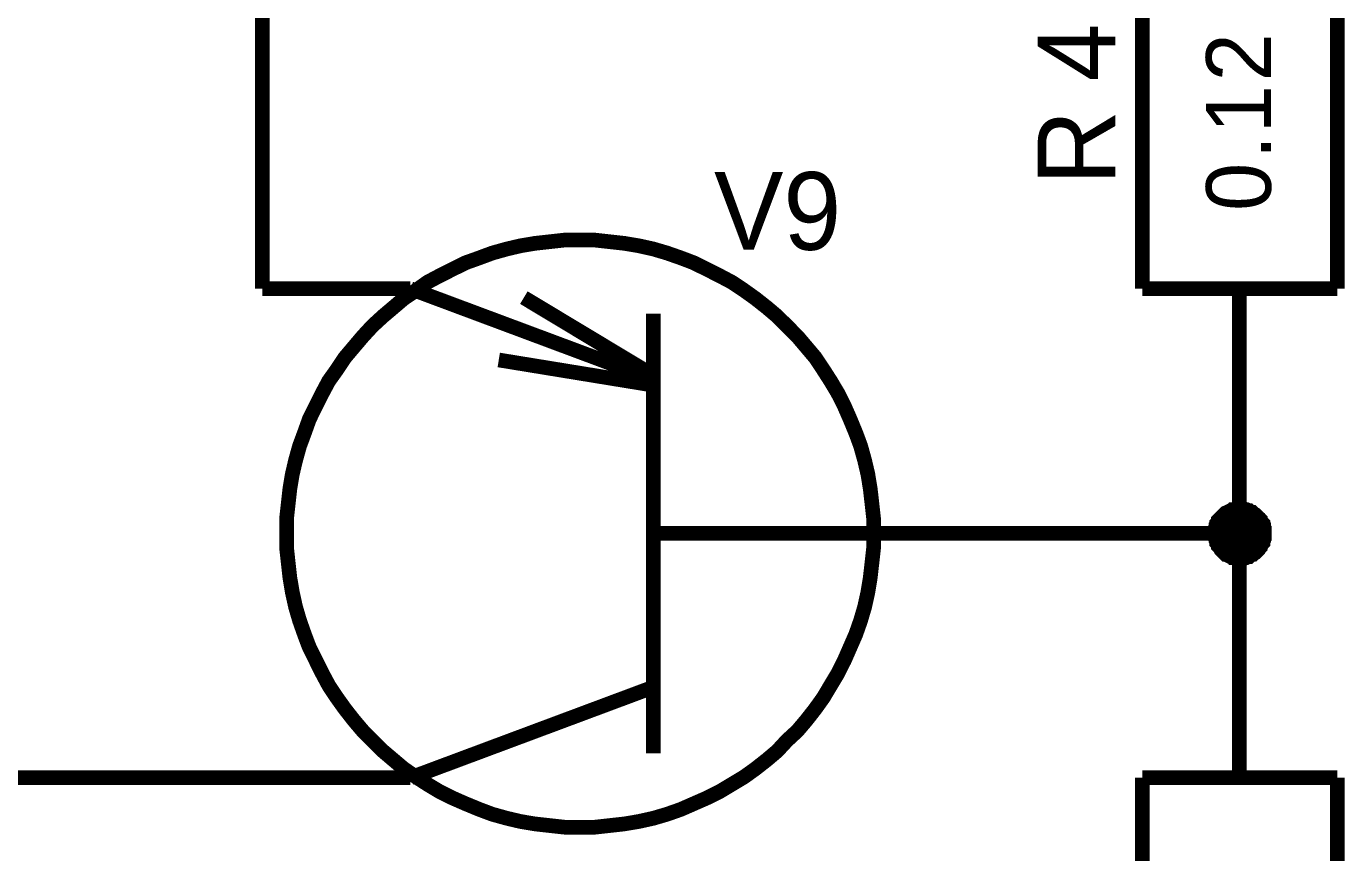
# Model space of a CAD drawing. Header units: millimetres. Extents: x 0 to 420, y 0 to 297.
# Drawn here: x 182.7 to 209.65, y 183.47 to 200.36 of the extents above; entities that cross this region are included whole.
import ezdxf

# ---------------------------------------------------------------- set-up
doc = ezdxf.new("R2010")
doc.units = ezdxf.units.MM
doc.layers.add('Sheet', color=255, linetype='Continuous')

msp = doc.modelspace()

# ---------------------------------------------------------------- linework, layer by layer
at = {"layer": 'Sheet'}
for points, const_width in [([(187.524, 194.997), (187.524, 210)], 0.3), ([(205.515, 194.997), (205.515, 204.999)], 0.3), ([(209.503, 194.997), (209.503, 204.999)], 0.3), ([(188.02, 189.997), (188.02, 190.311), (188.053, 190.609), (188.086, 190.907), (188.136, 191.205), (188.202, 191.487), (188.285, 191.785), (188.384, 192.05), (188.484, 192.331), (188.616, 192.596), (188.748, 192.861), (188.881, 193.11), (189.046, 193.341), (189.212, 193.59), (189.394, 193.805), (189.576, 194.02), (189.775, 194.236), (189.99, 194.434), (190.205, 194.616), (190.42, 194.799), (190.668, 194.964), (190.9, 195.13), (191.148, 195.262), (191.413, 195.395), (191.678, 195.527), (191.959, 195.627), (192.224, 195.726), (192.522, 195.809), (192.803, 195.875), (193.101, 195.925), (193.399, 195.958), (193.697, 195.991), (194.012, 195.991)], 0.3), ([(194.012, 195.991), (193.697, 195.991), (193.399, 195.958), (193.101, 195.925), (192.803, 195.875), (192.522, 195.809), (192.224, 195.726), (191.959, 195.627), (191.678, 195.527), (191.413, 195.395), (191.148, 195.262), (190.9, 195.13), (190.668, 194.964), (190.42, 194.799), (190.205, 194.616), (189.99, 194.434), (189.775, 194.236), (189.576, 194.02), (189.394, 193.805), (189.212, 193.59), (189.046, 193.341), (188.881, 193.11), (188.748, 192.861), (188.616, 192.596), (188.484, 192.331), (188.384, 192.05), (188.285, 191.785), (188.202, 191.487), (188.136, 191.205), (188.086, 190.907), (188.053, 190.609), (188.02, 190.311), (188.02, 189.997)], 0.3), ([(194.012, 195.991), (194.012, 195.991)], 0.3), ([(194.012, 195.991), (194.326, 195.991), (194.624, 195.958), (194.922, 195.925), (195.22, 195.875), (195.518, 195.809), (195.799, 195.726), (196.081, 195.627), (196.345, 195.527), (196.61, 195.395), (196.875, 195.262), (197.123, 195.13), (197.372, 194.964), (197.603, 194.799), (197.835, 194.616), (198.05, 194.434), (198.249, 194.236), (198.464, 194.02), (198.646, 193.805), (198.828, 193.59), (198.994, 193.341), (199.142, 193.11), (199.291, 192.861), (199.424, 192.596), (199.54, 192.331), (199.656, 192.05), (199.755, 191.785), (199.838, 191.487), (199.904, 191.205), (199.953, 190.907), (199.987, 190.609), (200.02, 190.311), (200.02, 189.997)], 0.3), ([(200.02, 189.997), (200.02, 190.311), (199.987, 190.609), (199.953, 190.907), (199.904, 191.205), (199.838, 191.487), (199.755, 191.785), (199.656, 192.05), (199.54, 192.331), (199.424, 192.596), (199.291, 192.861), (199.142, 193.11), (198.994, 193.341), (198.828, 193.59), (198.646, 193.805), (198.464, 194.02), (198.249, 194.236), (198.05, 194.434), (197.835, 194.616), (197.603, 194.799), (197.372, 194.964), (197.123, 195.13), (196.875, 195.262), (196.61, 195.395), (196.345, 195.527), (196.081, 195.627), (195.799, 195.726), (195.518, 195.809), (195.22, 195.875), (194.922, 195.925), (194.624, 195.958), (194.326, 195.991), (194.012, 195.991)], 0.3), ([(190.023, 194.997), (187.524, 194.997)], 0.3), ([(190.552, 194.997), (190.023, 194.997)], 0.3), ([(195.518, 193.143), (190.552, 194.997)], 0.3), ([(195.402, 193.292), (192.87, 194.815)], 0.3), ([(205.515, 194.997), (209.503, 194.997)], 0.3), ([(207.501, 194.997), (207.501, 192.497)], 0.3), ([(195.518, 185.493), (195.518, 194.484)], 0.3), ([(195.402, 193.043), (192.357, 193.54)], 0.3), ([(202.519, 189.997), (207.501, 189.997), (207.501, 192.497)], 0.3), ([(207.004, 189.997), (207.004, 190.03), (207.004, 190.046), (207.004, 190.079), (207.021, 190.096), (207.021, 190.129), (207.021, 190.146), (207.037, 190.162), (207.037, 190.195), (207.054, 190.212), (207.07, 190.228), (207.07, 190.261), (207.087, 190.278), (207.104, 190.295), (207.12, 190.311), (207.137, 190.328), (207.153, 190.344), (207.17, 190.361), (207.186, 190.377), (207.203, 190.394), (207.219, 190.411), (207.253, 190.427), (207.269, 190.427), (207.286, 190.444), (207.319, 190.46), (207.335, 190.46), (207.352, 190.477), (207.385, 190.477), (207.401, 190.477), (207.435, 190.493), (207.451, 190.493), (207.484, 190.493), (207.501, 190.493)], 0.3), ([(207.004, 189.997), (207.004, 190.03), (207.004, 190.046), (207.004, 190.079), (207.021, 190.096), (207.021, 190.129), (207.021, 190.146), (207.037, 190.162), (207.037, 190.195), (207.054, 190.212), (207.07, 190.228), (207.07, 190.261), (207.087, 190.278), (207.104, 190.295), (207.12, 190.311), (207.137, 190.328), (207.153, 190.344), (207.17, 190.361), (207.186, 190.377), (207.203, 190.394), (207.219, 190.411), (207.253, 190.427), (207.269, 190.427), (207.286, 190.444), (207.319, 190.46), (207.335, 190.46), (207.352, 190.477), (207.385, 190.477), (207.401, 190.477), (207.435, 190.493), (207.451, 190.493), (207.484, 190.493), (207.501, 190.493)], 0.3), ([(207.004, 189.997), (207.004, 190.03), (207.004, 190.046), (207.004, 190.079), (207.021, 190.096), (207.021, 190.129), (207.021, 190.146), (207.037, 190.162), (207.037, 190.195), (207.054, 190.212), (207.07, 190.228), (207.07, 190.261), (207.087, 190.278), (207.104, 190.295), (207.12, 190.311), (207.137, 190.328), (207.153, 190.344), (207.17, 190.361), (207.186, 190.377), (207.203, 190.394), (207.219, 190.411), (207.253, 190.427), (207.269, 190.427), (207.286, 190.444), (207.319, 190.46), (207.335, 190.46), (207.352, 190.477), (207.385, 190.477), (207.401, 190.477), (207.435, 190.493), (207.451, 190.493), (207.484, 190.493), (207.501, 190.493)], 0.3), ([(207.004, 189.997), (207.004, 190.03), (207.004, 190.046), (207.004, 190.079), (207.021, 190.096), (207.021, 190.129), (207.021, 190.146), (207.037, 190.162), (207.037, 190.195), (207.054, 190.212), (207.07, 190.228), (207.07, 190.261), (207.087, 190.278), (207.104, 190.295), (207.12, 190.311), (207.137, 190.328), (207.153, 190.344), (207.17, 190.361), (207.186, 190.377), (207.203, 190.394), (207.219, 190.411), (207.253, 190.427), (207.269, 190.427), (207.286, 190.444), (207.319, 190.46), (207.335, 190.46), (207.352, 190.477), (207.385, 190.477), (207.401, 190.477), (207.435, 190.493), (207.451, 190.493), (207.484, 190.493), (207.501, 190.493)], 0.3), ([(207.501, 190.493), (207.501, 190.493)], 0.3), ([(207.501, 190.493), (207.534, 190.493), (207.55, 190.493), (207.584, 190.493), (207.6, 190.477), (207.633, 190.477), (207.65, 190.477), (207.683, 190.46), (207.699, 190.46), (207.716, 190.444), (207.749, 190.427), (207.766, 190.427), (207.782, 190.411), (207.799, 190.394), (207.832, 190.377), (207.848, 190.361), (207.865, 190.344), (207.881, 190.328), (207.898, 190.311), (207.915, 190.295), (207.931, 190.278), (207.931, 190.261), (207.948, 190.228), (207.964, 190.212), (207.981, 190.195), (207.981, 190.162), (207.997, 190.146), (207.997, 190.129), (207.997, 190.096), (208.014, 190.079), (208.014, 190.046), (208.014, 190.03), (208.014, 189.997)], 0.3), ([(207.501, 190.493), (207.501, 190.493)], 0.3), ([(207.501, 190.493), (207.534, 190.493), (207.55, 190.493), (207.584, 190.493), (207.6, 190.477), (207.633, 190.477), (207.65, 190.477), (207.683, 190.46), (207.699, 190.46), (207.716, 190.444), (207.749, 190.427), (207.766, 190.427), (207.782, 190.411), (207.799, 190.394), (207.832, 190.377), (207.848, 190.361), (207.865, 190.344), (207.881, 190.328), (207.898, 190.311), (207.915, 190.295), (207.931, 190.278), (207.931, 190.261), (207.948, 190.228), (207.964, 190.212), (207.981, 190.195), (207.981, 190.162), (207.997, 190.146), (207.997, 190.129), (207.997, 190.096), (208.014, 190.079), (208.014, 190.046), (208.014, 190.03), (208.014, 189.997)], 0.3), ([(207.501, 190.493), (207.501, 190.493)], 0.3), ([(207.501, 190.493), (207.534, 190.493), (207.55, 190.493), (207.584, 190.493), (207.6, 190.477), (207.633, 190.477), (207.65, 190.477), (207.683, 190.46), (207.699, 190.46), (207.716, 190.444), (207.749, 190.427), (207.766, 190.427), (207.782, 190.411), (207.799, 190.394), (207.832, 190.377), (207.848, 190.361), (207.865, 190.344), (207.881, 190.328), (207.898, 190.311), (207.915, 190.295), (207.931, 190.278), (207.931, 190.261), (207.948, 190.228), (207.964, 190.212), (207.981, 190.195), (207.981, 190.162), (207.997, 190.146), (207.997, 190.129), (207.997, 190.096), (208.014, 190.079), (208.014, 190.046), (208.014, 190.03), (208.014, 189.997)], 0.3), ([(207.501, 190.493), (207.501, 190.493)], 0.3), ([(207.501, 190.493), (207.534, 190.493), (207.55, 190.493), (207.584, 190.493), (207.6, 190.477), (207.633, 190.477), (207.65, 190.477), (207.683, 190.46), (207.699, 190.46), (207.716, 190.444), (207.749, 190.427), (207.766, 190.427), (207.782, 190.411), (207.799, 190.394), (207.832, 190.377), (207.848, 190.361), (207.865, 190.344), (207.881, 190.328), (207.898, 190.311), (207.915, 190.295), (207.931, 190.278), (207.931, 190.261), (207.948, 190.228), (207.964, 190.212), (207.981, 190.195), (207.981, 190.162), (207.997, 190.146), (207.997, 190.129), (207.997, 190.096), (208.014, 190.079), (208.014, 190.046), (208.014, 190.03), (208.014, 189.997)], 0.3), ([(207.004, 189.997), (207.004, 190.03), (207.004, 190.046), (207.004, 190.079), (207.021, 190.096), (207.021, 190.129), (207.021, 190.146), (207.037, 190.162), (207.037, 190.195), (207.054, 190.212), (207.07, 190.228), (207.07, 190.261), (207.087, 190.278), (207.104, 190.295), (207.12, 190.311), (207.137, 190.328), (207.153, 190.344), (207.17, 190.361), (207.186, 190.377), (207.203, 190.394), (207.219, 190.411), (207.253, 190.427), (207.269, 190.427), (207.286, 190.444), (207.319, 190.46), (207.335, 190.46), (207.352, 190.477), (207.385, 190.477), (207.401, 190.477), (207.435, 190.493), (207.451, 190.493), (207.484, 190.493), (207.501, 190.493)], 0.0991), ([(207.004, 189.997), (207.004, 190.03), (207.004, 190.046), (207.004, 190.079), (207.021, 190.096), (207.021, 190.129), (207.021, 190.146), (207.037, 190.162), (207.037, 190.195), (207.054, 190.212), (207.07, 190.228), (207.07, 190.261), (207.087, 190.278), (207.104, 190.295), (207.12, 190.311), (207.137, 190.328), (207.153, 190.344), (207.17, 190.361), (207.186, 190.377), (207.203, 190.394), (207.219, 190.411), (207.253, 190.427), (207.269, 190.427), (207.286, 190.444), (207.319, 190.46), (207.335, 190.46), (207.352, 190.477), (207.385, 190.477), (207.401, 190.477), (207.435, 190.493), (207.451, 190.493), (207.484, 190.493), (207.501, 190.493)], 0.0991), ([(207.004, 189.997), (207.004, 190.03), (207.004, 190.046), (207.004, 190.079), (207.021, 190.096), (207.021, 190.129), (207.021, 190.146), (207.037, 190.162), (207.037, 190.195), (207.054, 190.212), (207.07, 190.228), (207.07, 190.261), (207.087, 190.278), (207.104, 190.295), (207.12, 190.311), (207.137, 190.328), (207.153, 190.344), (207.17, 190.361), (207.186, 190.377), (207.203, 190.394), (207.219, 190.411), (207.253, 190.427), (207.269, 190.427), (207.286, 190.444), (207.319, 190.46), (207.335, 190.46), (207.352, 190.477), (207.385, 190.477), (207.401, 190.477), (207.435, 190.493), (207.451, 190.493), (207.484, 190.493), (207.501, 190.493)], 0.0991), ([(207.004, 189.997), (207.004, 190.03), (207.004, 190.046), (207.004, 190.079), (207.021, 190.096), (207.021, 190.129), (207.021, 190.146), (207.037, 190.162), (207.037, 190.195), (207.054, 190.212), (207.07, 190.228), (207.07, 190.261), (207.087, 190.278), (207.104, 190.295), (207.12, 190.311), (207.137, 190.328), (207.153, 190.344), (207.17, 190.361), (207.186, 190.377), (207.203, 190.394), (207.219, 190.411), (207.253, 190.427), (207.269, 190.427), (207.286, 190.444), (207.319, 190.46), (207.335, 190.46), (207.352, 190.477), (207.385, 190.477), (207.401, 190.477), (207.435, 190.493), (207.451, 190.493), (207.484, 190.493), (207.501, 190.493)], 0.0991), ([(207.501, 190.493), (207.501, 190.493)], 0.0991), ([(207.501, 190.493), (207.534, 190.493), (207.55, 190.493), (207.584, 190.493), (207.6, 190.477), (207.633, 190.477), (207.65, 190.477), (207.683, 190.46), (207.699, 190.46), (207.716, 190.444), (207.749, 190.427), (207.766, 190.427), (207.782, 190.411), (207.799, 190.394), (207.832, 190.377), (207.848, 190.361), (207.865, 190.344), (207.881, 190.328), (207.898, 190.311), (207.915, 190.295), (207.931, 190.278), (207.931, 190.261), (207.948, 190.228), (207.964, 190.212), (207.981, 190.195), (207.981, 190.162), (207.997, 190.146), (207.997, 190.129), (207.997, 190.096), (208.014, 190.079), (208.014, 190.046), (208.014, 190.03), (208.014, 189.997)], 0.0991), ([(207.501, 190.493), (207.501, 190.493)], 0.0991), ([(207.501, 190.493), (207.534, 190.493), (207.55, 190.493), (207.584, 190.493), (207.6, 190.477), (207.633, 190.477), (207.65, 190.477), (207.683, 190.46), (207.699, 190.46), (207.716, 190.444), (207.749, 190.427), (207.766, 190.427), (207.782, 190.411), (207.799, 190.394), (207.832, 190.377), (207.848, 190.361), (207.865, 190.344), (207.881, 190.328), (207.898, 190.311), (207.915, 190.295), (207.931, 190.278), (207.931, 190.261), (207.948, 190.228), (207.964, 190.212), (207.981, 190.195), (207.981, 190.162), (207.997, 190.146), (207.997, 190.129), (207.997, 190.096), (208.014, 190.079), (208.014, 190.046), (208.014, 190.03), (208.014, 189.997)], 0.0991), ([(207.501, 190.493), (207.501, 190.493)], 0.0991), ([(207.501, 190.493), (207.534, 190.493), (207.55, 190.493), (207.584, 190.493), (207.6, 190.477), (207.633, 190.477), (207.65, 190.477), (207.683, 190.46), (207.699, 190.46), (207.716, 190.444), (207.749, 190.427), (207.766, 190.427), (207.782, 190.411), (207.799, 190.394), (207.832, 190.377), (207.848, 190.361), (207.865, 190.344), (207.881, 190.328), (207.898, 190.311), (207.915, 190.295), (207.931, 190.278), (207.931, 190.261), (207.948, 190.228), (207.964, 190.212), (207.981, 190.195), (207.981, 190.162), (207.997, 190.146), (207.997, 190.129), (207.997, 190.096), (208.014, 190.079), (208.014, 190.046), (208.014, 190.03), (208.014, 189.997)], 0.0991), ([(207.501, 190.493), (207.501, 190.493)], 0.0991), ([(207.501, 190.493), (207.534, 190.493), (207.55, 190.493), (207.584, 190.493), (207.6, 190.477), (207.633, 190.477), (207.65, 190.477), (207.683, 190.46), (207.699, 190.46), (207.716, 190.444), (207.749, 190.427), (207.766, 190.427), (207.782, 190.411), (207.799, 190.394), (207.832, 190.377), (207.848, 190.361), (207.865, 190.344), (207.881, 190.328), (207.898, 190.311), (207.915, 190.295), (207.931, 190.278), (207.931, 190.261), (207.948, 190.228), (207.964, 190.212), (207.981, 190.195), (207.981, 190.162), (207.997, 190.146), (207.997, 190.129), (207.997, 190.096), (208.014, 190.079), (208.014, 190.046), (208.014, 190.03), (208.014, 189.997)], 0.0991), ([(194.012, 183.986), (193.697, 183.986), (193.399, 184.019), (193.101, 184.052), (192.803, 184.102), (192.522, 184.168), (192.224, 184.251), (191.959, 184.35), (191.678, 184.466), (191.413, 184.582), (191.148, 184.714), (190.9, 184.863), (190.668, 185.012), (190.42, 185.178), (190.205, 185.36), (189.99, 185.542), (189.775, 185.757), (189.576, 185.956), (189.394, 186.171), (189.212, 186.403), (189.046, 186.635), (188.881, 186.883), (188.748, 187.132), (188.616, 187.397), (188.484, 187.662), (188.384, 187.927), (188.285, 188.208), (188.202, 188.49), (188.136, 188.788), (188.086, 189.086), (188.053, 189.384), (188.02, 189.682), (188.02, 189.997)], 0.3), ([(188.02, 189.997), (188.02, 189.997)], 0.3), ([(188.02, 189.997), (188.02, 189.682), (188.053, 189.384), (188.086, 189.086), (188.136, 188.788), (188.202, 188.49), (188.285, 188.208), (188.384, 187.927), (188.484, 187.662), (188.616, 187.397), (188.748, 187.132), (188.881, 186.883), (189.046, 186.635), (189.212, 186.403), (189.394, 186.171), (189.576, 185.956), (189.775, 185.757), (189.99, 185.542), (190.205, 185.36), (190.42, 185.178), (190.668, 185.012), (190.9, 184.863), (191.148, 184.714), (191.413, 184.582), (191.678, 184.466), (191.959, 184.35), (192.224, 184.251), (192.522, 184.168), (192.803, 184.102), (193.101, 184.052), (193.399, 184.019), (193.697, 183.986), (194.012, 183.986)], 0.3), ([(200.02, 189.997), (200.02, 189.682), (199.987, 189.384), (199.953, 189.086), (199.904, 188.788), (199.838, 188.49), (199.755, 188.208), (199.656, 187.927), (199.54, 187.662), (199.424, 187.397), (199.291, 187.132), (199.142, 186.883), (198.994, 186.635), (198.828, 186.403), (198.646, 186.171), (198.464, 185.956), (198.249, 185.757), (198.05, 185.542), (197.835, 185.36), (197.603, 185.178), (197.372, 185.012), (197.123, 184.863), (196.875, 184.714), (196.61, 184.582), (196.345, 184.466), (196.081, 184.35), (195.799, 184.251), (195.518, 184.168), (195.22, 184.102), (194.922, 184.052), (194.624, 184.019), (194.326, 183.986), (194.012, 183.986)], 0.3), ([(194.012, 183.986), (194.326, 183.986), (194.624, 184.019), (194.922, 184.052), (195.22, 184.102), (195.518, 184.168), (195.799, 184.251), (196.081, 184.35), (196.345, 184.466), (196.61, 184.582), (196.875, 184.714), (197.123, 184.863), (197.372, 185.012), (197.603, 185.178), (197.835, 185.36), (198.05, 185.542), (198.249, 185.757), (198.464, 185.956), (198.646, 186.171), (198.828, 186.403), (198.994, 186.635), (199.142, 186.883), (199.291, 187.132), (199.424, 187.397), (199.54, 187.662), (199.656, 187.927), (199.755, 188.208), (199.838, 188.49), (199.904, 188.788), (199.953, 189.086), (199.987, 189.384), (200.02, 189.682), (200.02, 189.997)], 0.3), ([(200.02, 189.997), (195.518, 189.997)], 0.3), ([(200.02, 189.997), (202.519, 189.997)], 0.3), ([(200.02, 189.997), (200.02, 189.997), (200.02, 189.997), (200.02, 189.997), (200.02, 189.997), (200.02, 189.997), (200.02, 189.997), (200.02, 189.997), (200.02, 189.997), (200.02, 189.997), (200.02, 189.997), (200.02, 189.997), (200.02, 189.997), (200.02, 189.997), (200.02, 189.997), (200.02, 189.997), (200.02, 189.997), (200.02, 189.997), (200.02, 189.997), (200.02, 189.997), (200.02, 189.997), (200.02, 189.997), (200.02, 189.997), (200.02, 189.997), (200.02, 189.997), (200.02, 189.997), (200.02, 189.997), (200.02, 189.997), (200.02, 189.997), (200.02, 189.997), (200.02, 189.997), (200.02, 189.997), (200.02, 189.997)], 0.3), ([(200.02, 189.997), (200.02, 189.997)], 0.3), ([(207.501, 189.483), (207.484, 189.483), (207.451, 189.483), (207.435, 189.483), (207.401, 189.5), (207.385, 189.5), (207.352, 189.5), (207.335, 189.516), (207.319, 189.516), (207.286, 189.533), (207.269, 189.549), (207.253, 189.566), (207.219, 189.566), (207.203, 189.583), (207.186, 189.599), (207.17, 189.616), (207.153, 189.632), (207.137, 189.649), (207.12, 189.665), (207.104, 189.698), (207.087, 189.715), (207.07, 189.732), (207.07, 189.748), (207.054, 189.781), (207.037, 189.798), (207.037, 189.814), (207.021, 189.848), (207.021, 189.864), (207.021, 189.897), (207.004, 189.914), (207.004, 189.947), (207.004, 189.963), (207.004, 189.997)], 0.3), ([(207.004, 189.997), (207.004, 189.997)], 0.3), ([(207.501, 189.483), (207.484, 189.483), (207.451, 189.483), (207.435, 189.483), (207.401, 189.5), (207.385, 189.5), (207.352, 189.5), (207.335, 189.516), (207.319, 189.516), (207.286, 189.533), (207.269, 189.549), (207.253, 189.566), (207.219, 189.566), (207.203, 189.583), (207.186, 189.599), (207.17, 189.616), (207.153, 189.632), (207.137, 189.649), (207.12, 189.665), (207.104, 189.698), (207.087, 189.715), (207.07, 189.732), (207.07, 189.748), (207.054, 189.781), (207.037, 189.798), (207.037, 189.814), (207.021, 189.848), (207.021, 189.864), (207.021, 189.897), (207.004, 189.914), (207.004, 189.947), (207.004, 189.963), (207.004, 189.997)], 0.3), ([(207.004, 189.997), (207.004, 189.997)], 0.3), ([(207.501, 189.483), (207.484, 189.483), (207.451, 189.483), (207.435, 189.483), (207.401, 189.5), (207.385, 189.5), (207.352, 189.5), (207.335, 189.516), (207.319, 189.516), (207.286, 189.533), (207.269, 189.549), (207.253, 189.566), (207.219, 189.566), (207.203, 189.583), (207.186, 189.599), (207.17, 189.616), (207.153, 189.632), (207.137, 189.649), (207.12, 189.665), (207.104, 189.698), (207.087, 189.715), (207.07, 189.732), (207.07, 189.748), (207.054, 189.781), (207.037, 189.798), (207.037, 189.814), (207.021, 189.848), (207.021, 189.864), (207.021, 189.897), (207.004, 189.914), (207.004, 189.947), (207.004, 189.963), (207.004, 189.997)], 0.3), ([(207.004, 189.997), (207.004, 189.997)], 0.3), ([(207.501, 189.483), (207.484, 189.483), (207.451, 189.483), (207.435, 189.483), (207.401, 189.5), (207.385, 189.5), (207.352, 189.5), (207.335, 189.516), (207.319, 189.516), (207.286, 189.533), (207.269, 189.549), (207.253, 189.566), (207.219, 189.566), (207.203, 189.583), (207.186, 189.599), (207.17, 189.616), (207.153, 189.632), (207.137, 189.649), (207.12, 189.665), (207.104, 189.698), (207.087, 189.715), (207.07, 189.732), (207.07, 189.748), (207.054, 189.781), (207.037, 189.798), (207.037, 189.814), (207.021, 189.848), (207.021, 189.864), (207.021, 189.897), (207.004, 189.914), (207.004, 189.947), (207.004, 189.963), (207.004, 189.997)], 0.3), ([(207.004, 189.997), (207.004, 189.997)], 0.3), ([(207.501, 189.483), (207.484, 189.483), (207.451, 189.483), (207.435, 189.483), (207.401, 189.5), (207.385, 189.5), (207.352, 189.5), (207.335, 189.516), (207.319, 189.516), (207.286, 189.533), (207.269, 189.549), (207.253, 189.566), (207.219, 189.566), (207.203, 189.583), (207.186, 189.599), (207.17, 189.616), (207.153, 189.632), (207.137, 189.649), (207.12, 189.665), (207.104, 189.698), (207.087, 189.715), (207.07, 189.732), (207.07, 189.748), (207.054, 189.781), (207.037, 189.798), (207.037, 189.814), (207.021, 189.848), (207.021, 189.864), (207.021, 189.897), (207.004, 189.914), (207.004, 189.947), (207.004, 189.963), (207.004, 189.997)], 0.0991), ([(207.004, 189.997), (207.004, 189.997)], 0.0991), ([(207.501, 189.483), (207.484, 189.483), (207.451, 189.483), (207.435, 189.483), (207.401, 189.5), (207.385, 189.5), (207.352, 189.5), (207.335, 189.516), (207.319, 189.516), (207.286, 189.533), (207.269, 189.549), (207.253, 189.566), (207.219, 189.566), (207.203, 189.583), (207.186, 189.599), (207.17, 189.616), (207.153, 189.632), (207.137, 189.649), (207.12, 189.665), (207.104, 189.698), (207.087, 189.715), (207.07, 189.732), (207.07, 189.748), (207.054, 189.781), (207.037, 189.798), (207.037, 189.814), (207.021, 189.848), (207.021, 189.864), (207.021, 189.897), (207.004, 189.914), (207.004, 189.947), (207.004, 189.963), (207.004, 189.997)], 0.0991), ([(207.004, 189.997), (207.004, 189.997)], 0.0991), ([(207.501, 189.483), (207.484, 189.483), (207.451, 189.483), (207.435, 189.483), (207.401, 189.5), (207.385, 189.5), (207.352, 189.5), (207.335, 189.516), (207.319, 189.516), (207.286, 189.533), (207.269, 189.549), (207.253, 189.566), (207.219, 189.566), (207.203, 189.583), (207.186, 189.599), (207.17, 189.616), (207.153, 189.632), (207.137, 189.649), (207.12, 189.665), (207.104, 189.698), (207.087, 189.715), (207.07, 189.732), (207.07, 189.748), (207.054, 189.781), (207.037, 189.798), (207.037, 189.814), (207.021, 189.848), (207.021, 189.864), (207.021, 189.897), (207.004, 189.914), (207.004, 189.947), (207.004, 189.963), (207.004, 189.997)], 0.0991), ([(207.004, 189.997), (207.004, 189.997)], 0.0991), ([(207.501, 189.483), (207.484, 189.483), (207.451, 189.483), (207.435, 189.483), (207.401, 189.5), (207.385, 189.5), (207.352, 189.5), (207.335, 189.516), (207.319, 189.516), (207.286, 189.533), (207.269, 189.549), (207.253, 189.566), (207.219, 189.566), (207.203, 189.583), (207.186, 189.599), (207.17, 189.616), (207.153, 189.632), (207.137, 189.649), (207.12, 189.665), (207.104, 189.698), (207.087, 189.715), (207.07, 189.732), (207.07, 189.748), (207.054, 189.781), (207.037, 189.798), (207.037, 189.814), (207.021, 189.848), (207.021, 189.864), (207.021, 189.897), (207.004, 189.914), (207.004, 189.947), (207.004, 189.963), (207.004, 189.997)], 0.0991), ([(207.004, 189.997), (207.004, 189.997)], 0.0991), ([(208.014, 189.997), (208.014, 189.963), (208.014, 189.947), (208.014, 189.914), (207.997, 189.897), (207.997, 189.864), (207.997, 189.848), (207.981, 189.814), (207.981, 189.798), (207.964, 189.781), (207.948, 189.748), (207.931, 189.732), (207.931, 189.715), (207.915, 189.698), (207.898, 189.665), (207.881, 189.649), (207.865, 189.632), (207.848, 189.616), (207.832, 189.599), (207.799, 189.583), (207.782, 189.566), (207.766, 189.566), (207.749, 189.549), (207.716, 189.533), (207.699, 189.516), (207.683, 189.516), (207.65, 189.5), (207.633, 189.5), (207.6, 189.5), (207.584, 189.483), (207.55, 189.483), (207.534, 189.483), (207.501, 189.483)], 0.3), ([(207.501, 189.997), (207.501, 187.496)], 0.3), ([(208.014, 189.997), (208.014, 189.963), (208.014, 189.947), (208.014, 189.914), (207.997, 189.897), (207.997, 189.864), (207.997, 189.848), (207.981, 189.814), (207.981, 189.798), (207.964, 189.781), (207.948, 189.748), (207.931, 189.732), (207.931, 189.715), (207.915, 189.698), (207.898, 189.665), (207.881, 189.649), (207.865, 189.632), (207.848, 189.616), (207.832, 189.599), (207.799, 189.583), (207.782, 189.566), (207.766, 189.566), (207.749, 189.549), (207.716, 189.533), (207.699, 189.516), (207.683, 189.516), (207.65, 189.5), (207.633, 189.5), (207.6, 189.5), (207.584, 189.483), (207.55, 189.483), (207.534, 189.483), (207.501, 189.483)], 0.3), ([(208.014, 189.997), (208.014, 189.963), (208.014, 189.947), (208.014, 189.914), (207.997, 189.897), (207.997, 189.864), (207.997, 189.848), (207.981, 189.814), (207.981, 189.798), (207.964, 189.781), (207.948, 189.748), (207.931, 189.732), (207.931, 189.715), (207.915, 189.698), (207.898, 189.665), (207.881, 189.649), (207.865, 189.632), (207.848, 189.616), (207.832, 189.599), (207.799, 189.583), (207.782, 189.566), (207.766, 189.566), (207.749, 189.549), (207.716, 189.533), (207.699, 189.516), (207.683, 189.516), (207.65, 189.5), (207.633, 189.5), (207.6, 189.5), (207.584, 189.483), (207.55, 189.483), (207.534, 189.483), (207.501, 189.483)], 0.3), ([(208.014, 189.997), (208.014, 189.963), (208.014, 189.947), (208.014, 189.914), (207.997, 189.897), (207.997, 189.864), (207.997, 189.848), (207.981, 189.814), (207.981, 189.798), (207.964, 189.781), (207.948, 189.748), (207.931, 189.732), (207.931, 189.715), (207.915, 189.698), (207.898, 189.665), (207.881, 189.649), (207.865, 189.632), (207.848, 189.616), (207.832, 189.599), (207.799, 189.583), (207.782, 189.566), (207.766, 189.566), (207.749, 189.549), (207.716, 189.533), (207.699, 189.516), (207.683, 189.516), (207.65, 189.5), (207.633, 189.5), (207.6, 189.5), (207.584, 189.483), (207.55, 189.483), (207.534, 189.483), (207.501, 189.483)], 0.3), ([(208.014, 189.997), (208.014, 189.963), (208.014, 189.947), (208.014, 189.914), (207.997, 189.897), (207.997, 189.864), (207.997, 189.848), (207.981, 189.814), (207.981, 189.798), (207.964, 189.781), (207.948, 189.748), (207.931, 189.732), (207.931, 189.715), (207.915, 189.698), (207.898, 189.665), (207.881, 189.649), (207.865, 189.632), (207.848, 189.616), (207.832, 189.599), (207.799, 189.583), (207.782, 189.566), (207.766, 189.566), (207.749, 189.549), (207.716, 189.533), (207.699, 189.516), (207.683, 189.516), (207.65, 189.5), (207.633, 189.5), (207.6, 189.5), (207.584, 189.483), (207.55, 189.483), (207.534, 189.483), (207.501, 189.483)], 0.0991), ([(208.014, 189.997), (208.014, 189.963), (208.014, 189.947), (208.014, 189.914), (207.997, 189.897), (207.997, 189.864), (207.997, 189.848), (207.981, 189.814), (207.981, 189.798), (207.964, 189.781), (207.948, 189.748), (207.931, 189.732), (207.931, 189.715), (207.915, 189.698), (207.898, 189.665), (207.881, 189.649), (207.865, 189.632), (207.848, 189.616), (207.832, 189.599), (207.799, 189.583), (207.782, 189.566), (207.766, 189.566), (207.749, 189.549), (207.716, 189.533), (207.699, 189.516), (207.683, 189.516), (207.65, 189.5), (207.633, 189.5), (207.6, 189.5), (207.584, 189.483), (207.55, 189.483), (207.534, 189.483), (207.501, 189.483)], 0.0991), ([(208.014, 189.997), (208.014, 189.963), (208.014, 189.947), (208.014, 189.914), (207.997, 189.897), (207.997, 189.864), (207.997, 189.848), (207.981, 189.814), (207.981, 189.798), (207.964, 189.781), (207.948, 189.748), (207.931, 189.732), (207.931, 189.715), (207.915, 189.698), (207.898, 189.665), (207.881, 189.649), (207.865, 189.632), (207.848, 189.616), (207.832, 189.599), (207.799, 189.583), (207.782, 189.566), (207.766, 189.566), (207.749, 189.549), (207.716, 189.533), (207.699, 189.516), (207.683, 189.516), (207.65, 189.5), (207.633, 189.5), (207.6, 189.5), (207.584, 189.483), (207.55, 189.483), (207.534, 189.483), (207.501, 189.483)], 0.0991), ([(208.014, 189.997), (208.014, 189.963), (208.014, 189.947), (208.014, 189.914), (207.997, 189.897), (207.997, 189.864), (207.997, 189.848), (207.981, 189.814), (207.981, 189.798), (207.964, 189.781), (207.948, 189.748), (207.931, 189.732), (207.931, 189.715), (207.915, 189.698), (207.898, 189.665), (207.881, 189.649), (207.865, 189.632), (207.848, 189.616), (207.832, 189.599), (207.799, 189.583), (207.782, 189.566), (207.766, 189.566), (207.749, 189.549), (207.716, 189.533), (207.699, 189.516), (207.683, 189.516), (207.65, 189.5), (207.633, 189.5), (207.6, 189.5), (207.584, 189.483), (207.55, 189.483), (207.534, 189.483), (207.501, 189.483)], 0.0991), ([(208.014, 189.997), (208.014, 189.997), (208.014, 189.997), (208.014, 189.997), (208.014, 189.997), (208.014, 189.997), (208.014, 189.997), (208.014, 189.997), (208.014, 189.997), (208.014, 189.997), (208.014, 189.997), (208.014, 189.997), (208.014, 189.997), (208.014, 189.997), (208.014, 189.997), (208.014, 189.997), (208.014, 189.997), (208.014, 189.997), (208.014, 189.997), (208.014, 189.997), (208.014, 189.997), (208.014, 189.997), (208.014, 189.997), (208.014, 189.997), (208.014, 189.997), (208.014, 189.997), (208.014, 189.997), (208.014, 189.997), (208.014, 189.997), (208.014, 189.997), (208.014, 189.997), (208.014, 189.997), (208.014, 189.997)], 0.3), ([(208.014, 189.997), (208.014, 189.997)], 0.3), ([(208.014, 189.997), (208.014, 189.997), (208.014, 189.997), (208.014, 189.997), (208.014, 189.997), (208.014, 189.997), (208.014, 189.997), (208.014, 189.997), (208.014, 189.997), (208.014, 189.997), (208.014, 189.997), (208.014, 189.997), (208.014, 189.997), (208.014, 189.997), (208.014, 189.997), (208.014, 189.997), (208.014, 189.997), (208.014, 189.997), (208.014, 189.997), (208.014, 189.997), (208.014, 189.997), (208.014, 189.997), (208.014, 189.997), (208.014, 189.997), (208.014, 189.997), (208.014, 189.997), (208.014, 189.997), (208.014, 189.997), (208.014, 189.997), (208.014, 189.997), (208.014, 189.997), (208.014, 189.997), (208.014, 189.997)], 0.3), ([(208.014, 189.997), (208.014, 189.997)], 0.3), ([(208.014, 189.997), (208.014, 189.997), (208.014, 189.997), (208.014, 189.997), (208.014, 189.997), (208.014, 189.997), (208.014, 189.997), (208.014, 189.997), (208.014, 189.997), (208.014, 189.997), (208.014, 189.997), (208.014, 189.997), (208.014, 189.997), (208.014, 189.997), (208.014, 189.997), (208.014, 189.997), (208.014, 189.997), (208.014, 189.997), (208.014, 189.997), (208.014, 189.997), (208.014, 189.997), (208.014, 189.997), (208.014, 189.997), (208.014, 189.997), (208.014, 189.997), (208.014, 189.997), (208.014, 189.997), (208.014, 189.997), (208.014, 189.997), (208.014, 189.997), (208.014, 189.997), (208.014, 189.997), (208.014, 189.997)], 0.3), ([(208.014, 189.997), (208.014, 189.997)], 0.3), ([(208.014, 189.997), (208.014, 189.997), (208.014, 189.997), (208.014, 189.997), (208.014, 189.997), (208.014, 189.997), (208.014, 189.997), (208.014, 189.997), (208.014, 189.997), (208.014, 189.997), (208.014, 189.997), (208.014, 189.997), (208.014, 189.997), (208.014, 189.997), (208.014, 189.997), (208.014, 189.997), (208.014, 189.997), (208.014, 189.997), (208.014, 189.997), (208.014, 189.997), (208.014, 189.997), (208.014, 189.997), (208.014, 189.997), (208.014, 189.997), (208.014, 189.997), (208.014, 189.997), (208.014, 189.997), (208.014, 189.997), (208.014, 189.997), (208.014, 189.997), (208.014, 189.997), (208.014, 189.997), (208.014, 189.997)], 0.3), ([(208.014, 189.997), (208.014, 189.997)], 0.3), ([(208.014, 189.997), (208.014, 189.997), (208.014, 189.997), (208.014, 189.997), (208.014, 189.997), (208.014, 189.997), (208.014, 189.997), (208.014, 189.997), (208.014, 189.997), (208.014, 189.997), (208.014, 189.997), (208.014, 189.997), (208.014, 189.997), (208.014, 189.997), (208.014, 189.997), (208.014, 189.997), (208.014, 189.997), (208.014, 189.997), (208.014, 189.997), (208.014, 189.997), (208.014, 189.997), (208.014, 189.997), (208.014, 189.997), (208.014, 189.997), (208.014, 189.997), (208.014, 189.997), (208.014, 189.997), (208.014, 189.997), (208.014, 189.997), (208.014, 189.997), (208.014, 189.997), (208.014, 189.997), (208.014, 189.997)], 0.0991), ([(208.014, 189.997), (208.014, 189.997)], 0.0991), ([(208.014, 189.997), (208.014, 189.997), (208.014, 189.997), (208.014, 189.997), (208.014, 189.997), (208.014, 189.997), (208.014, 189.997), (208.014, 189.997), (208.014, 189.997), (208.014, 189.997), (208.014, 189.997), (208.014, 189.997), (208.014, 189.997), (208.014, 189.997), (208.014, 189.997), (208.014, 189.997), (208.014, 189.997), (208.014, 189.997), (208.014, 189.997), (208.014, 189.997), (208.014, 189.997), (208.014, 189.997), (208.014, 189.997), (208.014, 189.997), (208.014, 189.997), (208.014, 189.997), (208.014, 189.997), (208.014, 189.997), (208.014, 189.997), (208.014, 189.997), (208.014, 189.997), (208.014, 189.997), (208.014, 189.997)], 0.0991), ([(208.014, 189.997), (208.014, 189.997)], 0.0991), ([(208.014, 189.997), (208.014, 189.997), (208.014, 189.997), (208.014, 189.997), (208.014, 189.997), (208.014, 189.997), (208.014, 189.997), (208.014, 189.997), (208.014, 189.997), (208.014, 189.997), (208.014, 189.997), (208.014, 189.997), (208.014, 189.997), (208.014, 189.997), (208.014, 189.997), (208.014, 189.997), (208.014, 189.997), (208.014, 189.997), (208.014, 189.997), (208.014, 189.997), (208.014, 189.997), (208.014, 189.997), (208.014, 189.997), (208.014, 189.997), (208.014, 189.997), (208.014, 189.997), (208.014, 189.997), (208.014, 189.997), (208.014, 189.997), (208.014, 189.997), (208.014, 189.997), (208.014, 189.997), (208.014, 189.997)], 0.0991), ([(208.014, 189.997), (208.014, 189.997)], 0.0991), ([(208.014, 189.997), (208.014, 189.997), (208.014, 189.997), (208.014, 189.997), (208.014, 189.997), (208.014, 189.997), (208.014, 189.997), (208.014, 189.997), (208.014, 189.997), (208.014, 189.997), (208.014, 189.997), (208.014, 189.997), (208.014, 189.997), (208.014, 189.997), (208.014, 189.997), (208.014, 189.997), (208.014, 189.997), (208.014, 189.997), (208.014, 189.997), (208.014, 189.997), (208.014, 189.997), (208.014, 189.997), (208.014, 189.997), (208.014, 189.997), (208.014, 189.997), (208.014, 189.997), (208.014, 189.997), (208.014, 189.997), (208.014, 189.997), (208.014, 189.997), (208.014, 189.997), (208.014, 189.997), (208.014, 189.997)], 0.0991), ([(208.014, 189.997), (208.014, 189.997)], 0.0991), ([(207.501, 184.996), (207.501, 187.496)], 0.3), ([(195.518, 186.85), (190.552, 184.996)], 0.3), ([(187.524, 184.996), (177.527, 184.996), (175.028, 184.996)], 0.3), ([(190.023, 184.996), (187.524, 184.996)], 0.3), ([(190.552, 184.996), (190.023, 184.996)], 0.3), ([(205.515, 184.996), (209.503, 184.996)], 0.3), ([(205.515, 174.994), (205.515, 184.996)], 0.3), ([(209.503, 174.994), (209.503, 184.996)], 0.3), ([(194.012, 183.986), (194.012, 183.986)], 0.3)]:
    msp.add_lwpolyline(points, dxfattribs=dict(at, const_width=const_width))
at = {"layer": 'Sheet', "const_width": 0.508}
msp.add_lwpolyline([(207.246, 190, 1), (207.754, 190, 1)], format="xyb", close=True, dxfattribs=at)

# ---------------------------------------------------------------- texts
at = {"layer": 'Sheet'}
for s, height, p in [('4', 1.59, (204.968, 199.236)), ('2', 1.325, (208.146, 199.236)), ('1', 1.325, (208.146, 198.177)), ('R', 1.59, (204.968, 197.117)), ('.', 1.325, (208.146, 197.647)), ('0', 1.325, (208.146, 196.587))]:
    msp.add_text(s, height=height, rotation=90, dxfattribs=at).set_placement(p)
msp.add_text('V9', height=1.5897, dxfattribs=at).set_placement((196.759, 195.792))

doc.saveas('drawing.dxf')
